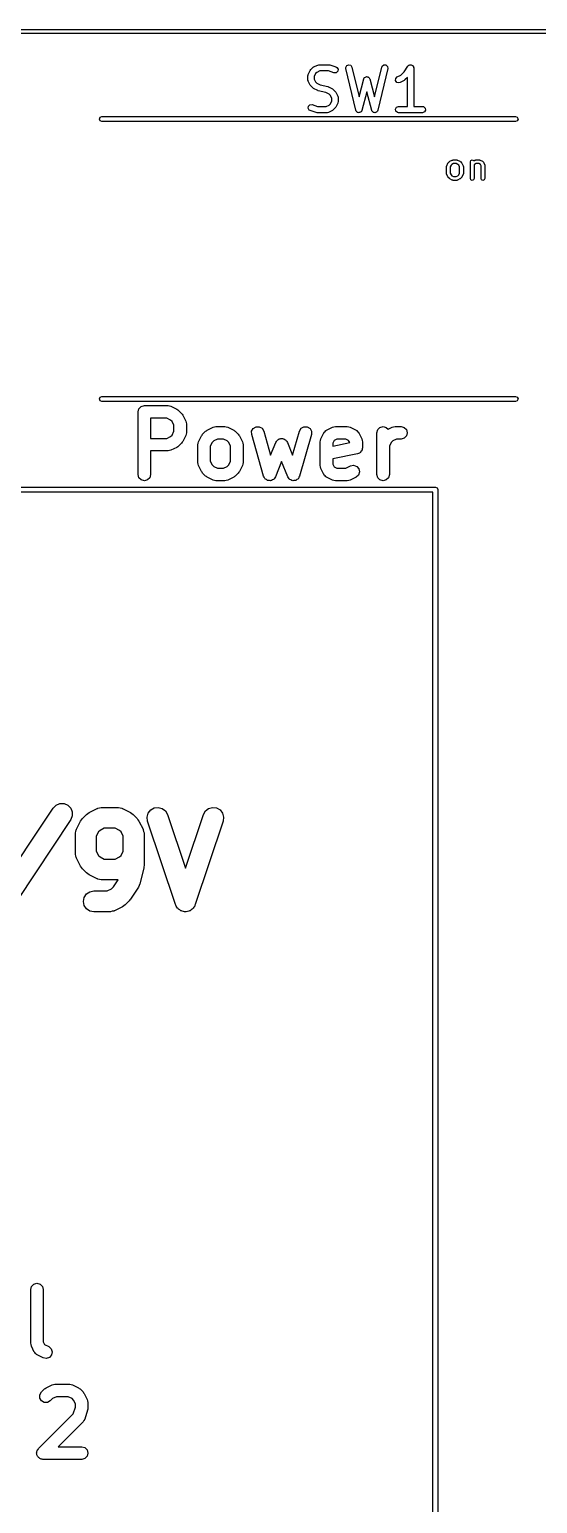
# Model space of a CAD drawing. Extents: x 10 to 287, y -200 to -10.
# Drawn here: x 122.29 to 134.44, y -90.47 to -55.19 of the extents above; entities that cross this region are included whole.
import ezdxf

# ---------------------------------------------------------------- set-up
doc = ezdxf.new("R2010")
doc.units = 0
doc.layers.add('BLACK', color=7, linetype='CONTINUOUS')

msp = doc.modelspace()

# ---------------------------------------------------------------- linework, layer by layer
at = {"layer": 'BLACK', "linetype": 'CONTINUOUS'}
for p, q in [((98.155, -55.185), (177.79, -55.185)), ((177.74, -55.285), (98.205, -55.285)), ((129.021, -56.1446), (129.069, -56.097)), ((129.069, -56.097), (129.087, -56.0841)), ((129.087, -56.0841), (129.088, -56.0829)), ((129.088, -56.0829), (129.184, -56.0353)), ((129.184, -56.0353), (129.209, -56.0279)), ((129.209, -56.0279), (129.213, -56.0289)), ((129.213, -56.0289), (129.217, -56.0274)), ((129.217, -56.0274), (129.455, -56.0274)), ((129.455, -56.0274), (129.477, -56.0313)), ((129.477, -56.0313), (129.479, -56.0312)), ((129.479, -56.0312), (129.622, -56.0788)), ((129.622, -56.0788), (129.645, -56.0913)), ((129.645, -56.0913), (129.672, -56.135)), ((129.857, -56.0937), (129.88, -56.0479)), ((129.858, -56.1198), (129.857, -56.0937)), ((129.88, -56.0479), (129.927, -56.0275)), ((129.927, -56.0275), (129.976, -56.0422)), ((129.976, -56.0422), (130.004, -56.085)), ((130.004, -56.085), (130.174, -56.7959)), ((130.546, -56.7959), (130.716, -56.085)), ((130.716, -56.085), (130.726, -56.0611)), ((130.726, -56.0611), (130.767, -56.0305)), ((130.767, -56.0305), (130.818, -56.0335)), ((130.818, -56.0335), (130.856, -56.0688)), ((130.856, -56.0688), (130.862, -56.1198)), ((131.254, -56.1975), (131.345, -56.0608)), ((131.345, -56.0608), (131.363, -56.0419)), ((131.363, -56.0419), (131.367, -56.0407)), ((131.367, -56.0407), (131.37, -56.0374)), ((131.37, -56.0374), (131.392, -56.0336)), ((131.392, -56.0336), (131.412, -56.0275)), ((131.412, -56.0275), (131.416, -56.0293)), ((131.416, -56.0293), (131.421, -56.0285)), ((131.421, -56.0285), (131.439, -56.0394)), ((131.439, -56.0394), (131.459, -56.0481)), ((131.459, -56.0481), (131.461, -56.052)), ((131.461, -56.052), (131.465, -56.0542)), ((131.465, -56.0542), (131.473, -56.0746)), ((131.473, -56.0746), (131.482, -56.0941)), ((131.482, -56.0941), (131.481, -56.0983)), ((131.481, -56.0983), (131.483, -56.1024)), ((128.952, -56.2929), (128.956, -56.2672)), ((128.952, -56.3881), (128.952, -56.2929)), ((128.953, -56.3923), (128.952, -56.3881)), ((128.952, -56.3967), (128.953, -56.3923)), ((128.96, -56.4216), (128.952, -56.3967)), ((128.956, -56.2672), (128.959, -56.2638)), ((128.959, -56.2638), (128.96, -56.2593)), ((128.96, -56.2593), (129.007, -56.1641)), ((129.007, -56.5169), (128.96, -56.4216)), ((129.007, -56.1641), (129.021, -56.1461)), ((129.021, -56.1461), (129.021, -56.1446)), ((129.136, -56.242), (129.102, -56.3106)), ((129.102, -56.3106), (129.102, -56.3704)), ((129.102, -56.3704), (129.136, -56.4389)), ((129.166, -56.2116), (129.136, -56.242)), ((129.136, -56.4389), (129.166, -56.4693)), ((129.235, -56.1774), (129.166, -56.2116)), ((129.443, -56.1774), (129.235, -56.1774)), ((129.574, -56.2212), (129.443, -56.1774)), ((129.626, -56.2197), (129.574, -56.2212)), ((129.664, -56.1857), (129.626, -56.2197)), ((129.672, -56.135), (129.664, -56.1857)), ((130.097, -57.1198), (129.858, -56.1198)), ((130.174, -56.7959), (130.288, -56.3688)), ((130.288, -56.3688), (130.299, -56.3451)), ((130.299, -56.3451), (130.304, -56.3412)), ((130.304, -56.3412), (130.307, -56.335)), ((130.307, -56.335), (130.325, -56.3268)), ((130.325, -56.3268), (130.341, -56.3157)), ((130.341, -56.3157), (130.347, -56.3163)), ((130.347, -56.3163), (130.354, -56.3134)), ((130.354, -56.3134), (130.372, -56.3184)), ((130.372, -56.3184), (130.392, -56.3201)), ((130.392, -56.3201), (130.396, -56.3249)), ((130.396, -56.3249), (130.403, -56.3267)), ((130.403, -56.3267), (130.414, -56.3426)), ((130.414, -56.3426), (130.428, -56.3563)), ((130.428, -56.3563), (130.429, -56.3631)), ((130.429, -56.3631), (130.432, -56.3688)), ((130.432, -56.3688), (130.546, -56.7959)), ((130.862, -56.1198), (130.623, -57.1198)), ((131.05, -56.4095), (131.053, -56.3583)), ((131.081, -56.4507), (131.05, -56.4095)), ((131.053, -56.3583), (131.088, -56.321)), ((131.13, -56.4626), (131.081, -56.4507)), ((131.088, -56.321), (131.173, -56.2788)), ((131.251, -56.4076), (131.155, -56.4552)), ((131.173, -56.2788), (131.254, -56.1975)), ((131.252, -56.4064), (131.251, -56.4076)), ((131.27, -56.3935), (131.252, -56.4064)), ((131.333, -56.3311), (131.27, -56.3935)), ((131.333, -57.0274), (131.333, -56.3311)), ((131.483, -56.1024), (131.483, -57.0274)), ((129.008, -56.518), (129.007, -56.5169)), ((129.021, -56.5364), (129.008, -56.518)), ((129.069, -56.584), (129.021, -56.5364)), ((129.07, -56.5847), (129.069, -56.584)), ((129.088, -56.598), (129.07, -56.5847)), ((129.184, -56.6457), (129.088, -56.598)), ((129.166, -56.4693), (129.243, -56.5078)), ((129.187, -56.6461), (129.184, -56.6457)), ((129.199, -56.6513), (129.187, -56.6461)), ((129.381, -56.697), (129.199, -56.6513)), ((129.243, -56.5078), (129.426, -56.5534)), ((129.458, -56.7354), (129.381, -56.697)), ((129.426, -56.5534), (129.438, -56.5587)), ((129.438, -56.5587), (129.441, -56.5591)), ((129.441, -56.5591), (129.536, -56.6067)), ((129.489, -56.7659), (129.458, -56.7354)), ((129.523, -56.8344), (129.489, -56.7659)), ((129.536, -56.6067), (129.554, -56.6201)), ((129.554, -56.6201), (129.556, -56.6208)), ((129.556, -56.6208), (129.604, -56.6684)), ((129.604, -56.6684), (129.616, -56.6868)), ((129.616, -56.6868), (129.618, -56.6879)), ((129.618, -56.6879), (129.665, -56.7831)), ((129.665, -56.7831), (129.673, -56.8081)), ((130.36, -56.6792), (130.242, -57.1217)), ((130.478, -57.1217), (130.36, -56.6792)), ((131.155, -56.4552), (131.13, -56.4626)), ((128.953, -57.0698), (128.961, -57.019)), ((128.98, -57.1135), (128.953, -57.0698)), ((128.961, -57.019), (128.999, -56.985)), ((129.003, -57.1259), (128.98, -57.1135)), ((128.999, -56.985), (129.05, -56.9836)), ((129.146, -57.1735), (129.003, -57.1259)), ((129.05, -56.9836), (129.182, -57.0274)), ((129.182, -57.0274), (129.39, -57.0274)), ((129.39, -57.0274), (129.458, -56.9931)), ((129.536, -57.1218), (129.441, -57.1695)), ((129.458, -56.9931), (129.489, -56.9627)), ((129.489, -56.9627), (129.523, -56.8942)), ((129.523, -56.8942), (129.523, -56.8344)), ((129.538, -57.1207), (129.536, -57.1218)), ((129.556, -57.1078), (129.538, -57.1207)), ((129.604, -57.0602), (129.556, -57.1078)), ((129.618, -57.0407), (129.604, -57.0587)), ((129.604, -57.0587), (129.604, -57.0602)), ((129.665, -56.9454), (129.618, -57.0407)), ((129.666, -56.941), (129.665, -56.9454)), ((129.669, -56.9376), (129.666, -56.941)), ((129.673, -56.9119), (129.669, -56.9376)), ((129.673, -56.8081), (129.672, -56.8125)), ((129.672, -56.8125), (129.673, -56.8167)), ((129.673, -56.8167), (129.673, -56.9119)), ((130.101, -57.1263), (130.097, -57.1198)), ((130.102, -57.1342), (130.101, -57.1263)), ((130.115, -57.1472), (130.102, -57.1342)), ((130.125, -57.1626), (130.115, -57.1472)), ((130.221, -57.1569), (130.204, -57.1642)), ((130.225, -57.1498), (130.221, -57.1569)), ((130.231, -57.1453), (130.225, -57.1498)), ((130.242, -57.1217), (130.231, -57.1453)), ((130.483, -57.1282), (130.478, -57.1217)), ((130.483, -57.136), (130.483, -57.1282)), ((130.497, -57.1486), (130.483, -57.136)), ((130.507, -57.1638), (130.497, -57.1486)), ((130.603, -57.1555), (130.587, -57.1633)), ((130.607, -57.1483), (130.603, -57.1555)), ((130.613, -57.1437), (130.607, -57.1483)), ((130.623, -57.1198), (130.613, -57.1437)), ((131.048, -57.0894), (131.074, -57.0449)), ((131.057, -57.1399), (131.048, -57.0894)), ((131.096, -57.1729), (131.057, -57.1399)), ((131.074, -57.0449), (131.122, -57.0274)), ((131.122, -57.0274), (131.333, -57.0274)), ((131.483, -57.0274), (131.693, -57.0274)), ((131.693, -57.0274), (131.719, -57.0319)), ((131.719, -57.0319), (131.758, -57.0649)), ((131.767, -57.1154), (131.742, -57.1598)), ((131.758, -57.0649), (131.767, -57.1154)), ((123.96, -57.33), (123.978, -57.2876)), ((123.978, -57.3724), (123.96, -57.33)), ((123.978, -57.2876), (124.02, -57.27)), ((124.02, -57.39), (123.978, -57.3724)), ((124.02, -57.27), (133.92, -57.27)), ((133.92, -57.39), (124.02, -57.39)), ((129.147, -57.1735), (129.146, -57.1735)), ((129.17, -57.1774), (129.147, -57.1735)), ((129.408, -57.1774), (129.17, -57.1774)), ((129.412, -57.1758), (129.408, -57.1774)), ((129.416, -57.1769), (129.412, -57.1758)), ((129.441, -57.1695), (129.416, -57.1769)), ((130.132, -57.1648), (130.125, -57.1626)), ((130.138, -57.1704), (130.132, -57.1648)), ((130.156, -57.172), (130.138, -57.1704)), ((130.174, -57.1772), (130.156, -57.172)), ((130.181, -57.1741), (130.174, -57.1772)), ((130.189, -57.1748), (130.181, -57.1741)), ((130.204, -57.1642), (130.189, -57.1748)), ((130.515, -57.1658), (130.507, -57.1638)), ((130.521, -57.1712), (130.515, -57.1658)), ((130.539, -57.1723), (130.521, -57.1712)), ((130.557, -57.1771), (130.539, -57.1723)), ((130.564, -57.1738), (130.557, -57.1771)), ((130.572, -57.1743), (130.564, -57.1738)), ((130.587, -57.1633), (130.572, -57.1743)), ((131.122, -57.1774), (131.096, -57.1729)), ((131.693, -57.1774), (131.122, -57.1774)), ((131.742, -57.1598), (131.693, -57.1774)), ((133.92, -57.27), (133.962, -57.2876)), ((133.962, -57.3724), (133.92, -57.39)), ((133.962, -57.2876), (133.98, -57.33)), ((133.98, -57.33), (133.962, -57.3724)), ((132.266, -58.4657), (132.27, -58.456)), ((132.266, -58.6371), (132.266, -58.4657)), ((132.27, -58.456), (132.271, -58.4456)), ((132.271, -58.4456), (132.3, -58.3884)), ((132.3, -58.3884), (132.305, -58.3836)), ((132.305, -58.3836), (132.308, -58.3768)), ((132.308, -58.3768), (132.337, -58.3482)), ((132.337, -58.3482), (132.344, -58.3453)), ((132.344, -58.3453), (132.348, -58.3398)), ((132.348, -58.3398), (132.406, -58.3112)), ((132.377, -58.4352), (132.356, -58.4763)), ((132.356, -58.4763), (132.356, -58.6265)), ((132.395, -58.417), (132.377, -58.4352)), ((132.436, -58.3964), (132.395, -58.417)), ((132.406, -58.3112), (132.416, -58.3104)), ((132.416, -58.3104), (132.426, -58.3064)), ((132.426, -58.3064), (132.511, -58.3064)), ((132.501, -58.3964), (132.436, -58.3964)), ((132.542, -58.417), (132.501, -58.3964)), ((132.511, -58.3064), (132.521, -58.3104)), ((132.521, -58.3104), (132.532, -58.3112)), ((132.532, -58.3112), (132.589, -58.3398)), ((132.56, -58.4352), (132.542, -58.417)), ((132.581, -58.4763), (132.56, -58.4352)), ((132.581, -58.6265), (132.581, -58.4763)), ((132.589, -58.3398), (132.594, -58.3453)), ((132.594, -58.3453), (132.6, -58.3482)), ((132.6, -58.3482), (132.629, -58.3768)), ((132.629, -58.3768), (132.632, -58.3836)), ((132.632, -58.3836), (132.637, -58.3884)), ((132.637, -58.3884), (132.666, -58.4456)), ((132.666, -58.4456), (132.667, -58.456)), ((132.667, -58.456), (132.671, -58.4657)), ((132.671, -58.4657), (132.671, -58.6371)), ((132.838, -58.3514), (132.851, -58.3196)), ((132.838, -58.7514), (132.838, -58.3514)), ((132.851, -58.3196), (132.883, -58.3064)), ((132.883, -58.3064), (132.915, -58.3196)), ((132.915, -58.3196), (132.918, -58.3266)), ((132.918, -58.3266), (132.948, -58.3112)), ((132.938, -58.417), (132.928, -58.4272)), ((132.928, -58.4272), (132.928, -58.7514)), ((132.979, -58.3964), (132.938, -58.417)), ((132.948, -58.3112), (132.959, -58.3104)), ((132.959, -58.3104), (132.969, -58.3064)), ((132.969, -58.3064), (133.054, -58.3064)), ((133.044, -58.3964), (132.979, -58.3964)), ((133.078, -58.4135), (133.044, -58.3964)), ((133.054, -58.3064), (133.064, -58.3104)), ((133.064, -58.3104), (133.074, -58.3112)), ((133.074, -58.3112), (133.132, -58.3398)), ((133.095, -58.4478), (133.078, -58.4135)), ((133.095, -58.7514), (133.095, -58.4478)), ((133.132, -58.3398), (133.141, -58.3505)), ((133.141, -58.3505), (133.152, -58.3599)), ((133.152, -58.3599), (133.18, -58.417)), ((133.18, -58.417), (133.181, -58.4275)), ((133.181, -58.4275), (133.185, -58.4371)), ((133.185, -58.4371), (133.185, -58.7514)), ((132.27, -58.6468), (132.266, -58.6371)), ((132.271, -58.6573), (132.27, -58.6468)), ((132.3, -58.7144), (132.271, -58.6573)), ((132.305, -58.7193), (132.3, -58.7144)), ((132.308, -58.7261), (132.305, -58.7193)), ((132.337, -58.7547), (132.308, -58.7261)), ((132.344, -58.7575), (132.337, -58.7547)), ((132.348, -58.7631), (132.344, -58.7575)), ((132.406, -58.7917), (132.348, -58.7631)), ((132.356, -58.6265), (132.377, -58.6676)), ((132.377, -58.6676), (132.395, -58.6859)), ((132.395, -58.6859), (132.436, -58.7064)), ((132.416, -58.7924), (132.406, -58.7917)), ((132.426, -58.7964), (132.416, -58.7924)), ((132.511, -58.7964), (132.426, -58.7964)), ((132.436, -58.7064), (132.501, -58.7064)), ((132.501, -58.7064), (132.542, -58.6859)), ((132.521, -58.7924), (132.511, -58.7964)), ((132.532, -58.7917), (132.521, -58.7924)), ((132.589, -58.7631), (132.532, -58.7917)), ((132.542, -58.6859), (132.56, -58.6676)), ((132.56, -58.6676), (132.581, -58.6265)), ((132.594, -58.7575), (132.589, -58.7631)), ((132.6, -58.7547), (132.594, -58.7575)), ((132.629, -58.7261), (132.6, -58.7547)), ((132.632, -58.7193), (132.629, -58.7261)), ((132.637, -58.7144), (132.632, -58.7193)), ((132.666, -58.6573), (132.637, -58.7144)), ((132.667, -58.6468), (132.666, -58.6573)), ((132.671, -58.6371), (132.667, -58.6468)), ((132.851, -58.7832), (132.838, -58.7514)), ((132.883, -58.7964), (132.851, -58.7832)), ((132.915, -58.7832), (132.883, -58.7964)), ((132.928, -58.7514), (132.915, -58.7832)), ((133.108, -58.7832), (133.095, -58.7514)), ((133.14, -58.7964), (133.108, -58.7832)), ((133.172, -58.7832), (133.14, -58.7964)), ((133.185, -58.7514), (133.172, -58.7832)), ((123.96, -64.03), (123.978, -63.9876)), ((123.978, -64.0724), (123.96, -64.03)), ((123.978, -63.9876), (124.02, -63.97)), ((124.02, -64.09), (123.978, -64.0724)), ((124.02, -63.97), (133.92, -63.97)), ((133.92, -64.09), (124.02, -64.09)), ((124.906, -64.2636), (124.961, -64.2087)), ((124.961, -64.2087), (125.036, -64.1886)), ((125.036, -64.1886), (125.607, -64.1886)), ((125.607, -64.1886), (125.64, -64.1975)), ((125.64, -64.1975), (125.674, -64.2044)), ((125.674, -64.2044), (125.817, -64.2758)), ((133.92, -63.97), (133.962, -63.9876)), ((133.962, -64.0724), (133.92, -64.09)), ((133.962, -63.9876), (133.98, -64.03)), ((133.98, -64.03), (133.962, -64.0724)), ((124.886, -64.3386), (124.906, -64.2636)), ((124.886, -65.8386), (124.886, -64.3386)), ((125.186, -64.4886), (125.186, -64.9743)), ((125.572, -64.4886), (125.186, -64.4886)), ((125.661, -64.5333), (125.572, -64.4886)), ((125.698, -64.5703), (125.661, -64.5333)), ((125.817, -64.2758), (125.835, -64.2919)), ((125.835, -64.2919), (125.856, -64.3039)), ((125.856, -64.3039), (125.927, -64.3754)), ((125.927, -64.3754), (125.94, -64.3963)), ((125.94, -64.3963), (125.956, -64.4143)), ((125.956, -64.4143), (126.027, -64.5572)), ((126.027, -64.5572), (126.034, -64.591)), ((125.661, -64.9296), (125.698, -64.8926)), ((125.743, -64.6597), (125.698, -64.5703)), ((125.698, -64.8926), (125.743, -64.8032)), ((125.743, -64.8032), (125.743, -64.6597)), ((126.027, -64.9057), (125.956, -65.0485)), ((126.034, -64.8719), (126.027, -64.9057)), ((126.034, -64.591), (126.043, -64.6243)), ((126.043, -64.8386), (126.034, -64.8719)), ((126.043, -64.6243), (126.043, -64.8386)), ((126.33, -65.0572), (126.402, -64.9143)), ((126.402, -64.9143), (126.418, -64.8963)), ((126.418, -64.8963), (126.43, -64.8754)), ((126.43, -64.8754), (126.501, -64.8039)), ((126.501, -64.8039), (126.522, -64.7919)), ((126.522, -64.7919), (126.54, -64.7758)), ((126.54, -64.7758), (126.683, -64.7044)), ((126.683, -64.7044), (126.717, -64.6975)), ((126.717, -64.6975), (126.75, -64.6886)), ((126.75, -64.6886), (126.964, -64.6886)), ((126.964, -64.6886), (126.998, -64.6975)), ((126.998, -64.6975), (127.031, -64.7044)), ((127.031, -64.7044), (127.174, -64.7758)), ((127.174, -64.7758), (127.192, -64.7919)), ((127.192, -64.7919), (127.213, -64.8039)), ((127.213, -64.8039), (127.285, -64.8754)), ((127.285, -64.8754), (127.297, -64.8963)), ((127.297, -64.8963), (127.313, -64.9143)), ((127.313, -64.9143), (127.384, -65.0572)), ((127.604, -64.8021), (127.642, -64.7343)), ((127.606, -64.8798), (127.604, -64.8021)), ((127.891, -65.8798), (127.606, -64.8798)), ((127.642, -64.7343), (127.709, -64.6943)), ((127.709, -64.6943), (127.786, -64.6931)), ((127.786, -64.6931), (127.854, -64.7308)), ((127.854, -64.7308), (127.894, -64.7974)), ((127.894, -64.7974), (128.059, -65.3755)), ((128.583, -65.3755), (128.749, -64.7974)), ((128.749, -64.7974), (128.789, -64.7308)), ((129.037, -64.8798), (128.751, -65.8798)), ((128.789, -64.7308), (128.856, -64.6931)), ((128.856, -64.6931), (128.934, -64.6943)), ((128.934, -64.6943), (129.001, -64.7343)), ((129.001, -64.7343), (129.038, -64.8021)), ((129.038, -64.8021), (129.037, -64.8798)), ((129.259, -64.9858), (129.33, -64.8429)), ((129.33, -64.8429), (129.336, -64.8361)), ((129.336, -64.8361), (129.339, -64.8274)), ((129.339, -64.8274), (129.362, -64.8074)), ((129.362, -64.8074), (129.382, -64.7848)), ((129.382, -64.7848), (129.39, -64.7819)), ((129.39, -64.7819), (129.397, -64.7758)), ((129.397, -64.7758), (129.54, -64.7044)), ((129.54, -64.7044), (129.574, -64.6975)), ((129.574, -64.6975), (129.607, -64.6886)), ((129.607, -64.6886), (129.893, -64.6886)), ((129.893, -64.6886), (129.926, -64.6975)), ((129.926, -64.6975), (129.96, -64.7044)), ((129.96, -64.7044), (130.103, -64.7758)), ((130.103, -64.7758), (130.11, -64.7819)), ((130.11, -64.7819), (130.118, -64.7848)), ((130.118, -64.7848), (130.138, -64.8074)), ((130.138, -64.8074), (130.161, -64.8274)), ((130.161, -64.8274), (130.164, -64.8361)), ((130.164, -64.8361), (130.17, -64.8429)), ((130.17, -64.8429), (130.241, -64.9858)), ((130.6, -64.8386), (130.62, -64.7636)), ((130.6, -65.8386), (130.6, -64.8386)), ((130.62, -64.7636), (130.675, -64.7087)), ((130.675, -64.7087), (130.75, -64.6886)), ((130.75, -64.6886), (130.825, -64.7087)), ((130.825, -64.7087), (130.87, -64.7537)), ((130.87, -64.7537), (130.969, -64.7044)), ((130.969, -64.7044), (131.002, -64.6975)), ((131.002, -64.6975), (131.036, -64.6886)), ((131.036, -64.6886), (131.179, -64.6886)), ((131.179, -64.6886), (131.254, -64.7087)), ((131.254, -64.7087), (131.308, -64.7636)), ((131.308, -64.9136), (131.254, -64.9685)), ((131.308, -64.7636), (131.329, -64.8386)), ((131.329, -64.8386), (131.308, -64.9136)), ((125.186, -64.9743), (125.572, -64.9743)), ((125.572, -64.9743), (125.661, -64.9296)), ((125.64, -65.2654), (125.607, -65.2743)), ((125.674, -65.2584), (125.64, -65.2654)), ((125.817, -65.187), (125.674, -65.2584)), ((125.835, -65.171), (125.817, -65.187)), ((125.856, -65.1589), (125.835, -65.171)), ((125.927, -65.0875), (125.856, -65.1589)), ((125.94, -65.0666), (125.927, -65.0875)), ((125.956, -65.0485), (125.94, -65.0666)), ((126.314, -65.1243), (126.323, -65.091)), ((126.314, -65.5529), (126.314, -65.1243)), ((126.323, -65.091), (126.33, -65.0572)), ((126.659, -65.0703), (126.614, -65.1597)), ((126.614, -65.1597), (126.614, -65.5174)), ((126.696, -65.0333), (126.659, -65.0703)), ((126.785, -64.9886), (126.696, -65.0333)), ((126.929, -64.9886), (126.785, -64.9886)), ((127.018, -65.0333), (126.929, -64.9886)), ((127.055, -65.0703), (127.018, -65.0333)), ((127.1, -65.1597), (127.055, -65.0703)), ((127.1, -65.5174), (127.1, -65.1597)), ((127.384, -65.0572), (127.391, -65.091)), ((127.391, -65.091), (127.4, -65.1243)), ((127.4, -65.1243), (127.4, -65.5529)), ((128.059, -65.3755), (128.182, -65.0686)), ((128.182, -65.0686), (128.195, -65.0513)), ((128.195, -65.0513), (128.204, -65.0315)), ((128.204, -65.0315), (128.218, -65.0208)), ((128.218, -65.0208), (128.229, -65.0064)), ((128.229, -65.0064), (128.248, -64.9979)), ((128.248, -64.9979), (128.266, -64.985)), ((128.266, -64.985), (128.284, -64.9829)), ((128.284, -64.9829), (128.3, -64.9758)), ((128.3, -64.9758), (128.321, -64.9784)), ((128.321, -64.9784), (128.343, -64.9758)), ((128.343, -64.9758), (128.359, -64.9829)), ((128.359, -64.9829), (128.377, -64.985)), ((128.377, -64.985), (128.394, -64.9979)), ((128.394, -64.9979), (128.414, -65.0064)), ((128.414, -65.0064), (128.425, -65.0208)), ((128.425, -65.0208), (128.439, -65.0315)), ((128.439, -65.0315), (128.448, -65.0513)), ((128.448, -65.0513), (128.461, -65.0686)), ((128.461, -65.0686), (128.583, -65.3755)), ((129.243, -65.0529), (129.252, -65.0196)), ((129.243, -65.6243), (129.243, -65.0529)), ((129.252, -65.0196), (129.259, -64.9858)), ((129.576, -65.0218), (129.543, -65.0883)), ((129.543, -65.1556), (129.95, -65.0742)), ((129.543, -65.0883), (129.543, -65.1556)), ((129.643, -64.9886), (129.576, -65.0218)), ((129.857, -64.9886), (129.643, -64.9886)), ((129.924, -65.0218), (129.857, -64.9886)), ((129.95, -65.0742), (129.924, -65.0218)), ((130.237, -65.2707), (130.22, -65.288)), ((130.241, -65.2562), (130.237, -65.2707)), ((130.241, -64.9858), (130.248, -65.0196)), ((130.249, -65.2438), (130.241, -65.2562)), ((130.248, -65.0196), (130.257, -65.0529)), ((130.251, -65.2194), (130.249, -65.2438)), ((130.257, -65.1957), (130.251, -65.2194)), ((130.257, -65.0529), (130.257, -65.1957)), ((130.945, -65.0703), (130.9, -65.1597)), ((130.9, -65.1597), (130.9, -65.8386)), ((130.982, -65.0333), (130.945, -65.0703)), ((131.071, -64.9886), (130.982, -65.0333)), ((131.179, -64.9886), (131.071, -64.9886)), ((131.254, -64.9685), (131.179, -64.9886)), ((125.607, -65.2743), (125.186, -65.2743)), ((125.186, -65.2743), (125.186, -65.8386)), ((126.323, -65.5862), (126.314, -65.5529)), ((126.33, -65.6199), (126.323, -65.5862)), ((126.402, -65.7628), (126.33, -65.6199)), ((126.614, -65.5174), (126.659, -65.6069)), ((126.659, -65.6069), (126.696, -65.6439)), ((127.018, -65.6439), (127.055, -65.6069)), ((127.055, -65.6069), (127.1, -65.5174)), ((127.384, -65.6199), (127.313, -65.7628)), ((127.391, -65.5862), (127.384, -65.6199)), ((127.4, -65.5529), (127.391, -65.5862)), ((128.321, -65.5282), (128.175, -65.8943)), ((128.468, -65.8943), (128.321, -65.5282)), ((129.252, -65.6576), (129.243, -65.6243)), ((130.137, -65.3428), (129.543, -65.4615)), ((129.543, -65.4615), (129.543, -65.5889)), ((129.543, -65.5889), (129.576, -65.6553)), ((129.969, -65.633), (130.045, -65.6174)), ((130.045, -65.6174), (130.118, -65.642)), ((130.159, -65.332), (130.137, -65.3428)), ((130.182, -65.3256), (130.159, -65.332)), ((130.193, -65.315), (130.182, -65.3256)), ((130.206, -65.3084), (130.193, -65.315)), ((130.22, -65.288), (130.206, -65.3084)), ((124.906, -65.9136), (124.886, -65.8386)), ((124.961, -65.9685), (124.906, -65.9136)), ((125.036, -65.9886), (124.961, -65.9685)), ((125.111, -65.9685), (125.036, -65.9886)), ((125.166, -65.9136), (125.111, -65.9685)), ((125.186, -65.8386), (125.166, -65.9136)), ((126.418, -65.7809), (126.402, -65.7628)), ((126.43, -65.8018), (126.418, -65.7809)), ((126.501, -65.8732), (126.43, -65.8018)), ((126.522, -65.8853), (126.501, -65.8732)), ((126.54, -65.9013), (126.522, -65.8853)), ((126.683, -65.9727), (126.54, -65.9013)), ((126.717, -65.9796), (126.683, -65.9727)), ((126.696, -65.6439), (126.785, -65.6886)), ((126.75, -65.9886), (126.717, -65.9796)), ((126.785, -65.6886), (126.929, -65.6886)), ((126.929, -65.6886), (127.018, -65.6439)), ((126.998, -65.9796), (126.964, -65.9886)), ((127.031, -65.9727), (126.998, -65.9796)), ((127.174, -65.9013), (127.031, -65.9727)), ((127.192, -65.8853), (127.174, -65.9013)), ((127.213, -65.8732), (127.192, -65.8853)), ((127.285, -65.8018), (127.213, -65.8732)), ((127.297, -65.7809), (127.285, -65.8018)), ((127.313, -65.7628), (127.297, -65.7809)), ((127.906, -65.9047), (127.891, -65.8798)), ((127.918, -65.9313), (127.906, -65.9047)), ((127.926, -65.9375), (127.918, -65.9313)), ((127.931, -65.9464), (127.926, -65.9375)), ((127.957, -65.9605), (127.931, -65.9464)), ((127.98, -65.9778), (127.957, -65.9605)), ((127.99, -65.9791), (127.98, -65.9778)), ((127.999, -65.9841), (127.99, -65.9791)), ((128.102, -65.9679), (128.077, -65.9828)), ((128.128, -65.9565), (128.102, -65.9679)), ((128.135, -65.9482), (128.128, -65.9565)), ((128.144, -65.9429), (128.135, -65.9482)), ((128.158, -65.9175), (128.144, -65.9429)), ((128.175, -65.8943), (128.158, -65.9175)), ((128.485, -65.9175), (128.468, -65.8943)), ((128.499, -65.9429), (128.485, -65.9175)), ((128.508, -65.9482), (128.499, -65.9429)), ((128.514, -65.9565), (128.508, -65.9482)), ((128.541, -65.9679), (128.514, -65.9565)), ((128.566, -65.9828), (128.541, -65.9679)), ((128.653, -65.9791), (128.644, -65.9841)), ((128.663, -65.9778), (128.653, -65.9791)), ((128.686, -65.9605), (128.663, -65.9778)), ((128.711, -65.9464), (128.686, -65.9605)), ((128.717, -65.9375), (128.711, -65.9464)), ((128.725, -65.9313), (128.717, -65.9375)), ((128.736, -65.9047), (128.725, -65.9313)), ((128.751, -65.8798), (128.736, -65.9047)), ((129.259, -65.6914), (129.252, -65.6576)), ((129.33, -65.8342), (129.259, -65.6914)), ((129.336, -65.8411), (129.33, -65.8342)), ((129.339, -65.8498), (129.336, -65.8411)), ((129.362, -65.8698), (129.339, -65.8498)), ((129.382, -65.8923), (129.362, -65.8698)), ((129.39, -65.8952), (129.382, -65.8923)), ((129.397, -65.9013), (129.39, -65.8952)), ((129.54, -65.9727), (129.397, -65.9013)), ((129.574, -65.9796), (129.54, -65.9727)), ((129.607, -65.9886), (129.574, -65.9796)), ((129.576, -65.6553), (129.643, -65.6886)), ((129.643, -65.6886), (129.857, -65.6886)), ((129.857, -65.6886), (129.969, -65.633)), ((129.926, -65.9796), (129.893, -65.9886)), ((129.96, -65.9727), (129.926, -65.9796)), ((130.103, -65.9013), (129.96, -65.9727)), ((130.161, -65.8498), (130.103, -65.9013)), ((130.118, -65.642), (130.17, -65.7001)), ((130.185, -65.7761), (130.161, -65.8498)), ((130.17, -65.7001), (130.185, -65.7761)), ((130.62, -65.9136), (130.6, -65.8386)), ((130.675, -65.9685), (130.62, -65.9136)), ((130.75, -65.9886), (130.675, -65.9685)), ((130.825, -65.9685), (130.75, -65.9886)), ((130.88, -65.9136), (130.825, -65.9685)), ((130.9, -65.8386), (130.88, -65.9136)), ((101.8, -66.14), (132, -66.14)), ((131.94, -66.26), (101.86, -66.26)), ((126.964, -65.9886), (126.75, -65.9886)), ((128.028, -65.9836), (127.999, -65.9841)), ((128.057, -65.987), (128.028, -65.9836)), ((128.067, -65.983), (128.057, -65.987)), ((128.077, -65.9828), (128.067, -65.983)), ((128.576, -65.983), (128.566, -65.9828)), ((128.586, -65.987), (128.576, -65.983)), ((128.615, -65.9836), (128.586, -65.987)), ((128.644, -65.9841), (128.615, -65.9836)), ((129.893, -65.9886), (129.607, -65.9886)), ((131.94, -120.64), (131.94, -66.26)), ((132, -66.14), (132.042, -66.1576)), ((132.042, -66.1576), (132.06, -66.2)), ((132.06, -66.2), (132.06, -120.7)), ((122.927, -73.7518), (123.017, -73.7144)), ((123.017, -73.7144), (123.114, -73.7143)), ((123.114, -73.7143), (123.204, -73.7515)), ((121.143, -76.3923), (122.858, -73.8208)), ((122.858, -73.8208), (122.927, -73.7518)), ((123.204, -73.7515), (123.273, -73.8204)), ((123.273, -73.8204), (123.311, -73.9105)), ((123.311, -74.008), (123.274, -74.0982)), ((123.311, -73.9105), (123.311, -74.008)), ((123.533, -74.1018), (123.556, -74.0685)), ((123.556, -74.0685), (123.651, -73.9732)), ((123.651, -73.9732), (123.684, -73.951)), ((123.684, -73.951), (123.716, -73.9264)), ((123.716, -73.9264), (123.906, -73.8312)), ((123.906, -73.8312), (123.915, -73.8288)), ((123.915, -73.8288), (123.922, -73.8238)), ((123.922, -73.8238), (123.962, -73.816)), ((123.962, -73.816), (124, -73.8054)), ((124, -73.8054), (124.009, -73.8065)), ((124.009, -73.8065), (124.018, -73.8048)), ((124.018, -73.8048), (124.399, -73.8048)), ((124.399, -73.8048), (124.408, -73.8065)), ((124.408, -73.8065), (124.417, -73.8054)), ((124.417, -73.8054), (124.455, -73.816)), ((124.455, -73.816), (124.495, -73.8238)), ((124.495, -73.8238), (124.502, -73.8288)), ((124.502, -73.8288), (124.511, -73.8312)), ((124.511, -73.8312), (124.701, -73.9264)), ((124.701, -73.9264), (124.733, -73.951)), ((124.733, -73.951), (124.766, -73.9732)), ((124.766, -73.9732), (124.862, -74.0685)), ((124.862, -74.0685), (124.884, -74.1018)), ((125.102, -74.037), (125.128, -73.943)), ((125.114, -74.1338), (125.102, -74.037)), ((125.128, -73.943), (125.188, -73.8659)), ((125.188, -73.8659), (125.272, -73.8176)), ((125.272, -73.8176), (125.369, -73.8054)), ((125.369, -73.8054), (125.463, -73.8312)), ((125.463, -73.8312), (125.54, -73.891)), ((125.54, -73.891), (125.589, -73.9757)), ((125.589, -73.9757), (126.018, -75.2642)), ((126.018, -75.2642), (126.448, -73.9757)), ((126.448, -73.9757), (126.496, -73.891)), ((126.496, -73.891), (126.573, -73.8312)), ((126.573, -73.8312), (126.667, -73.8054)), ((126.667, -73.8054), (126.764, -73.8176)), ((126.764, -73.8176), (126.849, -73.8659)), ((126.849, -73.8659), (126.908, -73.943)), ((126.908, -73.943), (126.934, -74.037)), ((126.934, -74.037), (126.922, -74.1338)), ((123.274, -74.0982), (121.559, -76.6696)), ((123.387, -74.4357), (123.389, -74.4269)), ((123.387, -74.9119), (123.387, -74.4357)), ((123.388, -74.418), (123.398, -74.3793)), ((123.389, -74.4269), (123.388, -74.418)), ((123.398, -74.3793), (123.406, -74.34)), ((123.406, -74.34), (123.411, -74.3326)), ((123.411, -74.3326), (123.414, -74.3239)), ((123.414, -74.3239), (123.509, -74.1334)), ((123.509, -74.1334), (123.533, -74.1018)), ((123.938, -74.3933), (123.887, -74.4947)), ((123.976, -74.3555), (123.938, -74.3933)), ((124.077, -74.3048), (123.976, -74.3555)), ((124.34, -74.3048), (124.077, -74.3048)), ((124.441, -74.3555), (124.34, -74.3048)), ((124.479, -74.3933), (124.441, -74.3555)), ((124.53, -74.4947), (124.479, -74.3933)), ((124.884, -74.1018), (124.908, -74.1334)), ((124.908, -74.1334), (125.004, -74.3239)), ((125.004, -74.3239), (125.006, -74.3326)), ((125.006, -74.3326), (125.011, -74.34)), ((125.011, -74.34), (125.019, -74.3793)), ((125.019, -74.3793), (125.029, -74.418)), ((125.029, -74.418), (125.028, -74.4269)), ((125.028, -74.4269), (125.03, -74.4357)), ((125.03, -74.4357), (125.03, -75.1976)), ((125.781, -76.1338), (125.114, -74.1338)), ((126.922, -74.1338), (126.255, -76.1338)), ((123.887, -74.4947), (123.887, -74.8529)), ((124.53, -74.8529), (124.53, -74.4947)), ((123.389, -74.9207), (123.387, -74.9119)), ((123.388, -74.9296), (123.389, -74.9207)), ((123.398, -74.9683), (123.388, -74.9296)), ((123.406, -75.0076), (123.398, -74.9683)), ((123.411, -75.015), (123.406, -75.0076)), ((123.414, -75.0237), (123.411, -75.015)), ((123.509, -75.2142), (123.414, -75.0237)), ((123.887, -74.8529), (123.938, -74.9543)), ((123.938, -74.9543), (123.976, -74.9922)), ((123.976, -74.9922), (124.077, -75.0429)), ((124.077, -75.0429), (124.34, -75.0429)), ((124.34, -75.0429), (124.441, -74.9922)), ((124.441, -74.9922), (124.479, -74.9543)), ((124.479, -74.9543), (124.53, -74.8529)), ((123.533, -75.2458), (123.509, -75.2142)), ((123.556, -75.2792), (123.533, -75.2458)), ((123.651, -75.3744), (123.556, -75.2792)), ((123.684, -75.3967), (123.651, -75.3744)), ((123.716, -75.4212), (123.684, -75.3967)), ((123.906, -75.5165), (123.716, -75.4212)), ((125.023, -75.2583), (124.927, -75.6392)), ((125.024, -75.2277), (125.023, -75.2583)), ((125.03, -75.1976), (125.024, -75.2277)), ((123.651, -75.878), (123.732, -75.8238)), ((123.732, -75.8238), (123.828, -75.8048)), ((123.828, -75.8048), (124.15, -75.8048)), ((123.915, -75.5188), (123.906, -75.5165)), ((123.922, -75.5238), (123.915, -75.5188)), ((123.962, -75.5316), (123.922, -75.5238)), ((124, -75.5422), (123.962, -75.5316)), ((124.009, -75.5411), (124, -75.5422)), ((124.018, -75.5429), (124.009, -75.5411)), ((124.399, -75.5429), (124.018, -75.5429)), ((124.15, -75.8048), (124.251, -75.7541)), ((124.251, -75.7541), (124.3, -75.705)), ((124.3, -75.705), (124.409, -75.5413)), ((124.408, -75.5411), (124.399, -75.5429)), ((124.409, -75.5413), (124.408, -75.5411)), ((124.893, -75.7172), (124.702, -76.003)), ((124.909, -75.6778), (124.893, -75.7172)), ((124.927, -75.6392), (124.909, -75.6778)), ((123.578, -76.0548), (123.597, -75.9591)), ((123.597, -76.1504), (123.578, -76.0548)), ((123.597, -75.9591), (123.651, -75.878)), ((123.651, -76.2315), (123.597, -76.1504)), ((124.511, -76.1831), (124.32, -76.2784)), ((124.543, -76.1586), (124.511, -76.1831)), ((124.576, -76.1363), (124.543, -76.1586)), ((124.671, -76.0411), (124.576, -76.1363)), ((124.685, -76.0205), (124.671, -76.0411)), ((124.702, -76.003), (124.685, -76.0205)), ((125.79, -76.1493), (125.781, -76.1338)), ((125.794, -76.1666), (125.79, -76.1493)), ((125.814, -76.1913), (125.794, -76.1666)), ((125.829, -76.2186), (125.814, -76.1913)), ((126.222, -76.1913), (126.207, -76.2186)), ((126.242, -76.1666), (126.222, -76.1913)), ((126.246, -76.1493), (126.242, -76.1666)), ((126.255, -76.1338), (126.246, -76.1493)), ((123.732, -76.2857), (123.651, -76.2315)), ((123.828, -76.3048), (123.732, -76.2857)), ((124.209, -76.3048), (123.828, -76.3048)), ((124.217, -76.303), (124.209, -76.3048)), ((124.226, -76.3041), (124.217, -76.303)), ((124.265, -76.2935), (124.226, -76.3041)), ((124.304, -76.2857), (124.265, -76.2935)), ((124.312, -76.2807), (124.304, -76.2857)), ((124.32, -76.2784), (124.312, -76.2807)), ((125.843, -76.2295), (125.829, -76.2186)), ((125.854, -76.2436), (125.843, -76.2295)), ((125.882, -76.2591), (125.854, -76.2436)), ((125.906, -76.2784), (125.882, -76.2591)), ((125.924, -76.2831), (125.906, -76.2784)), ((125.939, -76.2919), (125.924, -76.2831)), ((125.97, -76.2959), (125.939, -76.2919)), ((126, -76.3041), (125.97, -76.2959)), ((126.018, -76.3019), (126, -76.3041)), ((126.036, -76.3041), (126.018, -76.3019)), ((126.066, -76.2959), (126.036, -76.3041)), ((126.097, -76.2919), (126.066, -76.2959)), ((126.113, -76.2831), (126.097, -76.2919)), ((126.13, -76.2784), (126.113, -76.2831)), ((126.155, -76.2591), (126.13, -76.2784)), ((126.182, -76.2436), (126.155, -76.2591)), ((126.193, -76.2295), (126.182, -76.2436)), ((126.207, -76.2186), (126.193, -76.2295)), ((122.316, -85.3461), (122.336, -85.2711)), ((122.316, -86.6318), (122.316, -85.3461)), ((122.336, -85.2711), (122.391, -85.2162)), ((122.391, -85.2162), (122.466, -85.1961)), ((122.466, -85.1961), (122.541, -85.2162)), ((122.541, -85.2162), (122.596, -85.2711)), ((122.596, -85.2711), (122.616, -85.3461)), ((122.616, -85.3461), (122.616, -86.5964)), ((122.325, -86.6651), (122.316, -86.6318)), ((122.332, -86.6989), (122.325, -86.6651)), ((122.403, -86.8417), (122.332, -86.6989)), ((122.616, -86.5964), (122.649, -86.6628)), ((122.649, -86.6628), (122.747, -86.7119)), ((122.747, -86.7119), (122.805, -86.7634)), ((122.805, -86.7634), (122.83, -86.8371)), ((122.409, -86.8486), (122.403, -86.8417)), ((122.412, -86.8573), (122.409, -86.8486)), ((122.435, -86.8773), (122.412, -86.8573)), ((122.454, -86.8998), (122.435, -86.8773)), ((122.463, -86.9027), (122.454, -86.8998)), ((122.47, -86.9088), (122.463, -86.9027)), ((122.613, -86.9802), (122.47, -86.9088)), ((122.689, -86.9958), (122.613, -86.9802)), ((122.763, -86.9712), (122.689, -86.9958)), ((122.814, -86.9132), (122.763, -86.9712)), ((122.83, -86.8371), (122.814, -86.9132)), ((122.535, -87.8651), (122.574, -87.7979)), ((122.574, -87.7979), (122.645, -87.7264)), ((122.645, -87.7264), (122.666, -87.7144)), ((122.666, -87.7144), (122.684, -87.6983)), ((122.684, -87.6983), (122.827, -87.6269)), ((122.827, -87.6269), (122.861, -87.62)), ((122.861, -87.62), (122.894, -87.6111)), ((122.894, -87.6111), (123.251, -87.6111)), ((123.251, -87.6111), (123.285, -87.62)), ((123.285, -87.62), (123.319, -87.6269)), ((123.319, -87.6269), (123.461, -87.6983)), ((123.461, -87.6983), (123.479, -87.7144)), ((123.479, -87.7144), (123.5, -87.7264)), ((123.5, -87.7264), (123.572, -87.7979)), ((123.572, -87.7979), (123.584, -87.8188)), ((123.584, -87.8188), (123.6, -87.8368)), ((123.6, -87.8368), (123.671, -87.9797)), ((122.535, -87.9428), (122.535, -87.8651)), ((122.574, -88.01), (122.535, -87.9428)), ((122.641, -88.0488), (122.574, -88.01)), ((122.719, -88.0488), (122.641, -88.0488)), ((122.786, -88.01), (122.719, -88.0488)), ((122.84, -87.9558), (122.786, -88.01)), ((122.93, -87.9111), (122.84, -87.9558)), ((123.216, -87.9111), (122.93, -87.9111)), ((123.305, -87.9558), (123.216, -87.9111)), ((123.342, -87.9928), (123.305, -87.9558)), ((123.335, -88.3229), (123.387, -88.1653)), ((123.387, -88.0822), (123.342, -87.9928)), ((123.387, -88.1653), (123.387, -88.0822)), ((123.671, -87.9797), (123.678, -88.0135)), ((123.678, -88.0135), (123.687, -88.0468)), ((123.687, -88.1896), (123.681, -88.213)), ((123.687, -88.0468), (123.687, -88.1896)), ((122.503, -89.155), (123.335, -88.3229)), ((123.572, -88.51), (122.971, -89.1111)), ((123.589, -88.4801), (123.572, -88.51)), ((123.608, -88.4514), (123.589, -88.4801)), ((123.679, -88.2371), (123.608, -88.4514)), ((123.681, -88.213), (123.679, -88.2371)), ((122.459, -89.2611), (122.464, -89.242)), ((122.464, -89.2801), (122.459, -89.2611)), ((122.464, -89.2222), (122.474, -89.2051)), ((122.464, -89.242), (122.464, -89.2222)), ((122.474, -89.2051), (122.479, -89.1861)), ((122.479, -89.1861), (122.493, -89.1721)), ((122.493, -89.1721), (122.503, -89.155)), ((122.971, -89.1111), (123.537, -89.1111)), ((123.537, -89.1111), (123.612, -89.1312)), ((123.612, -89.1312), (123.667, -89.1861)), ((123.667, -89.1861), (123.687, -89.2611)), ((123.687, -89.2611), (123.667, -89.3361)), ((122.464, -89.2999), (122.464, -89.2801)), ((122.474, -89.317), (122.464, -89.2999)), ((122.479, -89.3361), (122.474, -89.317)), ((122.493, -89.35), (122.479, -89.3361)), ((122.503, -89.3671), (122.493, -89.35)), ((122.52, -89.377), (122.503, -89.3671)), ((122.534, -89.391), (122.52, -89.377)), ((122.553, -89.3961), (122.534, -89.391)), ((122.57, -89.406), (122.553, -89.3961)), ((122.589, -89.406), (122.57, -89.406)), ((122.609, -89.4111), (122.589, -89.406)), ((123.537, -89.4111), (122.609, -89.4111)), ((123.612, -89.391), (123.537, -89.4111)), ((123.667, -89.3361), (123.612, -89.391))]:
    msp.add_line(p, q, dxfattribs=at)

doc.saveas('drawing.dxf')
